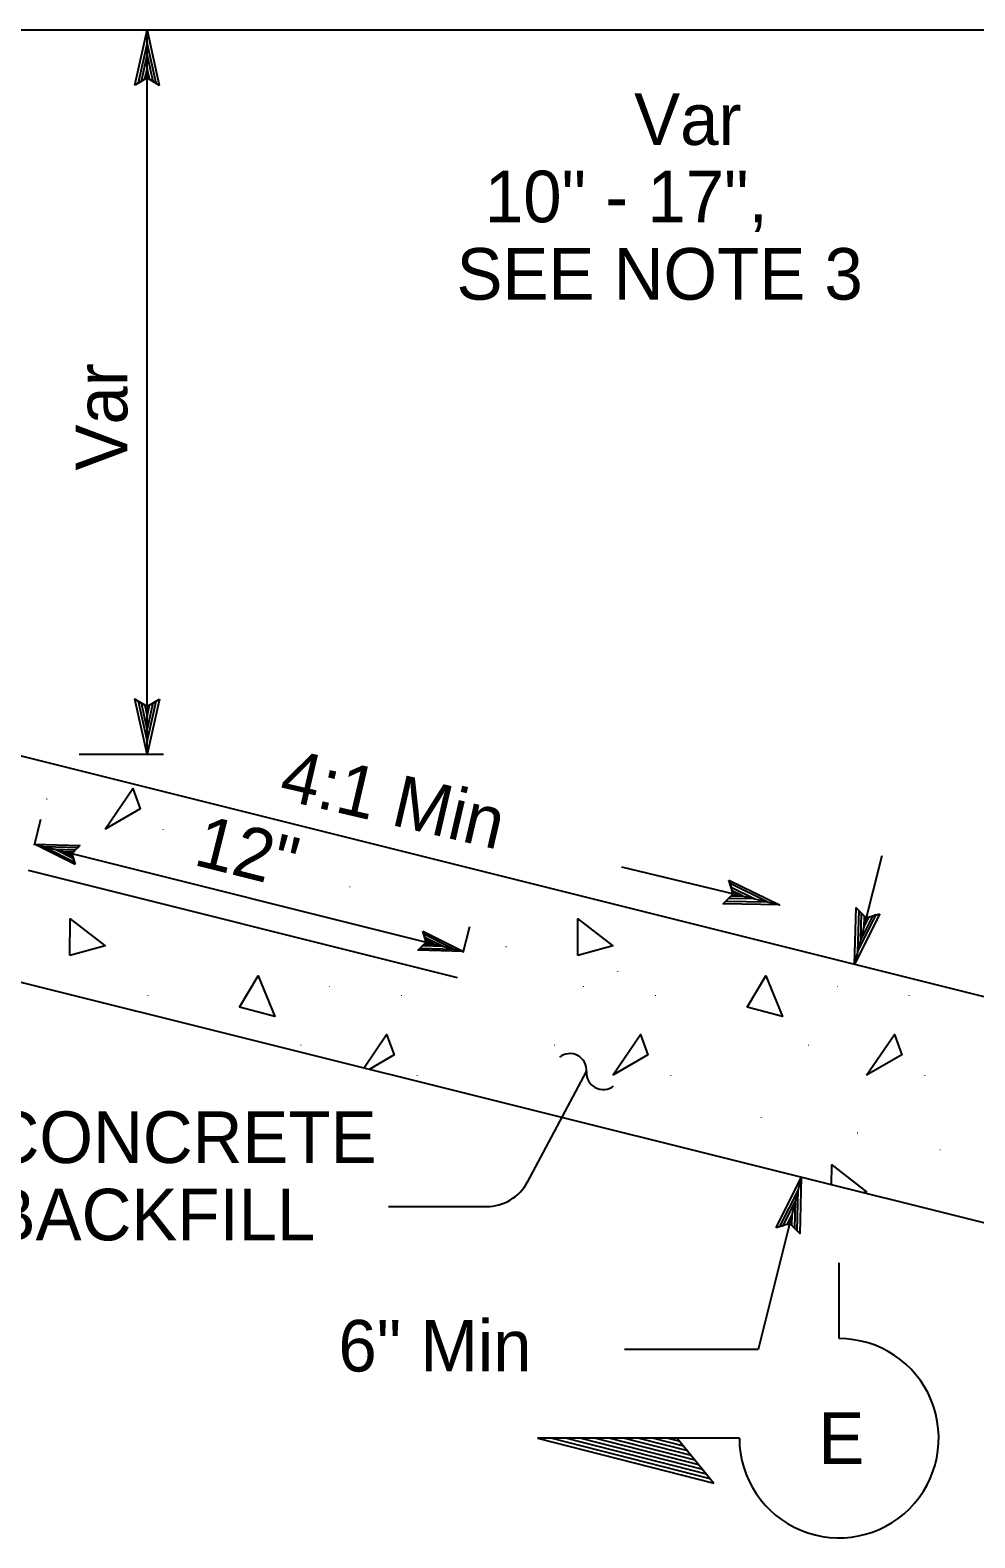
# Model space of a CAD drawing. Extents: x -893 to 867, y -474 to 712.
# Drawn here: x -595.4 to -467.2, y -256.2 to -51.6 of the extents above; entities that cross this region are included whole.
import ezdxf

# ---------------------------------------------------------------- set-up
doc = ezdxf.new("R2010")
doc.units = 0
for name, color, linetype in [('22 Misc Cnst Det', 7, 'Continuous'), ('56 Stage 3 Anno', 7, 'Continuous'), ('57 Undefined', 7, 'Continuous'), ('60 Nongeo Data', 7, 'Continuous')]:
    doc.layers.add(name, color=color, linetype=linetype)

# ---------------------------------------------------------------- blocks, each defined once
blk = doc.blocks.new('AHT')
at = {"layer": '60 Nongeo Data'}
blk.add_lwpolyline([(-5.9055, 1.3189), (0, 0), (-5.9059, -1.3094), (-5.6957, -0.9602), (-1.3693, -0.0035), (-5.6968, 0.9693), (-5.4886, 0.6205), (-2.7193, 0.002), (-5.4858, -0.6114), (-5.2756, -0.2622), (-4.0791, 0.0031), (-5.2799, 0.2713), (-5.1181, 0), (-5.9059, -1.3094), (-5.1181, 0)], close=True, dxfattribs=at)

msp = doc.modelspace()

# ---------------------------------------------------------------- linework, layer by layer
at = {"layer": '22 Misc Cnst Det'}
for p, q in [((-485.58, -229.17), (-485.58, -218.88)), ((-526.51, -242.7), (-502.59, -248.8)), ((-499.11, -242.7), (-526.51, -242.7)), ((-524.54, -242.7), (-503.1, -248.16)), ((-522.58, -242.7), (-503.61, -247.53)), ((-520.61, -242.7), (-504.12, -246.9)), ((-518.64, -242.7), (-504.64, -246.27)), ((-516.67, -242.7), (-505.15, -245.64)), ((-514.71, -242.7), (-505.66, -245)), ((-512.74, -242.7), (-506.17, -244.37)), ((-510.77, -242.7), (-506.68, -243.74)), ((-508.81, -242.7), (-507.2, -243.11)), ((-507.53, -242.7), (-502.59, -248.8))]:
    msp.add_line(p, q, dxfattribs=at)
msp.add_arc((-485.58, -242.7), 13.53, 180, 90.0005, dxfattribs=at)
at = {"layer": '56 Stage 3 Anno'}
for p, q in [((-579.49, -149.85), (-579.49, -51.56)), ((-588.7, -149.85), (-577.28, -149.85)), ((-594.79, -162.2), (-593.91, -158.68)), ((-594.76, -162.08), (-536.55, -176.63)), ((-479.79, -163.62), (-483.47, -178.35)), ((-515.1, -165.12), (-493.67, -170.29)), ((-536.58, -176.75), (-535.7, -173.23)), ((-527.87, -207.92), (-519.86, -192.93)), ((-490.71, -207.29), (-496.55, -230.64)), ((-546.72, -211.26), (-533.43, -211.26)), ((-496.55, -230.64), (-514.68, -230.64))]:
    msp.add_line(p, q, dxfattribs=at)
for points in [[(-581.15, -59.01), (-579.49, -51.56), (-577.84, -59.01), (-578.28, -58.75), (-579.49, -53.29), (-580.71, -58.75), (-580.27, -58.49), (-579.49, -54.99), (-578.72, -58.48), (-579.16, -58.22), (-579.49, -56.71), (-579.83, -58.22), (-579.49, -58.02), (-577.84, -59.01), (-579.49, -58.02)], [(-577.82, -142.39), (-579.49, -149.85), (-581.14, -142.39), (-580.7, -142.66), (-579.49, -148.12), (-578.27, -142.65), (-578.71, -142.92), (-579.49, -146.41), (-580.26, -142.92), (-579.82, -143.19), (-579.49, -144.7), (-579.15, -143.18), (-579.49, -143.38), (-581.14, -142.39), (-579.49, -143.38)], [(-500.52, -166.93), (-493.67, -170.29), (-501.3, -170.15), (-500.94, -169.78), (-495.35, -169.89), (-500.37, -167.42), (-500.22, -167.91), (-497, -169.48), (-500.58, -169.42), (-500.22, -169.05), (-498.67, -169.08), (-500.07, -168.4), (-499.95, -168.78), (-501.3, -170.15), (-499.95, -168.78)], [(-480.05, -171.52), (-483.47, -178.35), (-483.27, -170.72), (-482.91, -171.08), (-483.06, -176.67), (-480.54, -171.67), (-481.03, -171.82), (-482.64, -175.02), (-482.54, -171.44), (-482.18, -171.81), (-482.22, -173.35), (-481.53, -171.97), (-481.91, -172.08), (-483.27, -170.72), (-481.91, -172.08)], [(-494.13, -214.12), (-490.71, -207.29), (-490.91, -214.92), (-491.28, -214.56), (-491.12, -208.97), (-493.64, -213.97), (-493.15, -213.82), (-491.54, -210.62), (-491.64, -214.19), (-492, -213.83), (-491.96, -212.28), (-492.66, -213.67), (-492.28, -213.56), (-490.91, -214.92), (-492.28, -213.56)]]:
    msp.add_lwpolyline(points, close=True, dxfattribs=at)
msp.add_arc((-533.43, -204.94), 6.31, 270, 331.8868, dxfattribs=at)
at = {"layer": '57 Undefined'}
for centre, start, end in [((-522.14, -192.78), 356.138, 127.6356), ((-517.58, -193.09), 176.138, 307.6356)]:
    msp.add_arc(centre, 2.29, start, end, dxfattribs=at)
at = {"layer": '60 Nongeo Data'}
for p, q in [((-412.15, -51.56), (-704.91, -51.56)), ((-597.49, -149.85), (-317.86, -219.75)), ((-595.64, -165.59), (-537.43, -180.15)), ((-412.15, -226.93), (-597.49, -180.59))]:
    msp.add_line(p, q, dxfattribs=at)
for points in [[(-585.19, -160.02), (-581.43, -154.49), (-580.42, -157.26)], [(-589.96, -177.16), (-589.92, -172.21), (-585.19, -175.87)], [(-521.05, -177.16), (-521.02, -172.21), (-516.29, -175.87)], [(-566.94, -184.2), (-564.43, -179.93), (-562.17, -185.46)], [(-498.04, -184.2), (-495.53, -179.93), (-493.27, -185.46)], [(-516.29, -193.43), (-512.53, -187.9), (-511.52, -190.66)], [(-481.84, -193.43), (-478.07, -187.9), (-477.07, -190.66)]]:
    msp.add_lwpolyline(points, close=True, dxfattribs=at)
for points in [[(-550.08, -192.45), (-546.98, -187.9), (-545.97, -190.66), (-549.36, -192.63)], [(-486.59, -208.32), (-486.56, -205.61), (-481.84, -209.27), (-482.29, -209.39)]]:
    msp.add_lwpolyline(points, dxfattribs=at)

# ---------------------------------------------------------------- block references
at = {"layer": '56 Stage 3 Anno', "xscale": 1.0169491525423728, "yscale": 1.012061028040939}
for p, rotation in [((-594.76, -162.08), 165.96375653207355), ((-536.55, -176.63), -14.036243467926456)]:
    msp.add_blockref('AHT', p, dxfattribs=dict(at, rotation=rotation))

# ---------------------------------------------------------------- texts
at = {"layer": '57 Undefined'}
for s, p in [('Var', (-513.39, -67.14)), ('10" - 17",', (-533.65, -77.64)), ('SEE NOTE 3', (-537.5, -88.14)), ('CONCRETE ', (-600.87, -205.34)), ('BACKFILL', (-600.87, -215.84)), ('6" Min', (-553.53, -233.64)), ('E', (-488.38, -246.2))]:
    msp.add_text(s, height=7, dxfattribs=at).set_placement(p)
for s, rotation, p in [('Var', 90, (-582.17, -111.34)), ('4:1 Min', 346.927, (-561.81, -155.87)), ('12"', 345.9638, (-573.37, -164.83))]:
    msp.add_text(s, height=7, rotation=rotation, dxfattribs=at).set_placement(p)
at = {"layer": '60 Nongeo Data'}
for p in [(-593.28, -156.01), (-577.49, -160.15), (-552.17, -167.94), (-530.95, -176.06), (-515.81, -179.42), (-554.9, -181.45), (-520.45, -181.45), (-486, -181.45), (-579.6, -182.68), (-545.15, -182.68), (-510.7, -182.68), (-476.25, -182.68), (-558.83, -189.42), (-524.38, -189.42), (-489.92, -189.42), (-543.04, -193.55), (-508.59, -193.55), (-474.14, -193.55), (-496.34, -199.24), (-483.27, -201.35), (-472.05, -203.63)]:
    msp.add_text('.', height=1.02, dxfattribs=at).set_placement(p)

doc.saveas('drawing.dxf')
